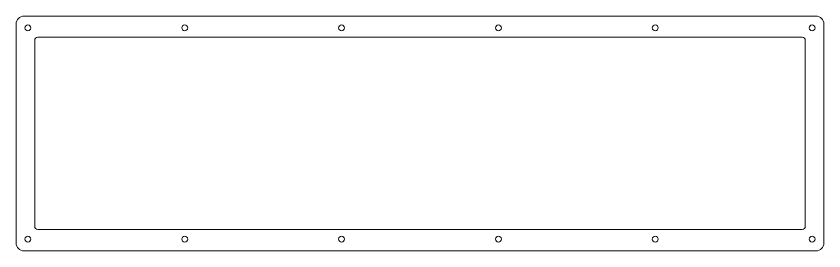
# Model space of a CAD drawing. Header units: inches. Extents: x -33 to 93, y -21 to 51.
# Drawn here: x 52.09 to 93.33, y 8.82 to 20.82 of the extents above; entities that cross this region are included whole.
import ezdxf

# ---------------------------------------------------------------- set-up
doc = ezdxf.new("R2010")
doc.units = ezdxf.units.IN
doc.header["$MEASUREMENT"] = 0
doc.layers.add('Layer 1', color=7, linetype='Continuous')

# ---------------------------------------------------------------- blocks, each defined once
blk = doc.blocks.new('block 66')
at = {"layer": 'Layer 1', "lineweight": 0}
blk.add_open_spline([(52.836, 20.218), (52.836, 20.301), (52.768, 20.368), (52.686, 20.368), (52.603, 20.368), (52.536, 20.301), (52.536, 20.218), (52.536, 20.135), (52.603, 20.068), (52.686, 20.068), (52.768, 20.068), (52.836, 20.135), (52.836, 20.218)], degree=3, knots=[0, 0, 0, 0, 1, 1, 1, 2, 2, 2, 3, 3, 3, 4, 4, 4, 4], dxfattribs=at)
blk = doc.blocks.new('block 65')
at = {"layer": 'Layer 1'}
blk.add_blockref('block 66', (0, 0), dxfattribs=at)
blk = doc.blocks.new('block 68')
at = {"layer": 'Layer 1', "lineweight": 0}
blk.add_open_spline([(60.845, 20.218), (60.845, 20.301), (60.778, 20.368), (60.695, 20.368), (60.612, 20.368), (60.545, 20.301), (60.545, 20.218), (60.545, 20.135), (60.612, 20.068), (60.695, 20.068), (60.778, 20.068), (60.845, 20.135), (60.845, 20.218)], degree=3, knots=[0, 0, 0, 0, 1, 1, 1, 2, 2, 2, 3, 3, 3, 4, 4, 4, 4], dxfattribs=at)
blk = doc.blocks.new('block 67')
at = {"layer": 'Layer 1'}
blk.add_blockref('block 68', (0, 0), dxfattribs=at)
blk = doc.blocks.new('block 70')
at = {"layer": 'Layer 1', "lineweight": 0}
blk.add_open_spline([(68.855, 20.218), (68.855, 20.301), (68.787, 20.368), (68.705, 20.368), (68.622, 20.368), (68.555, 20.301), (68.555, 20.218), (68.555, 20.135), (68.622, 20.068), (68.705, 20.068), (68.787, 20.068), (68.855, 20.135), (68.855, 20.218)], degree=3, knots=[0, 0, 0, 0, 1, 1, 1, 2, 2, 2, 3, 3, 3, 4, 4, 4, 4], dxfattribs=at)
blk = doc.blocks.new('block 69')
at = {"layer": 'Layer 1'}
blk.add_blockref('block 70', (0, 0), dxfattribs=at)
blk = doc.blocks.new('block 72')
at = {"layer": 'Layer 1', "lineweight": 0}
blk.add_open_spline([(76.864, 20.218), (76.864, 20.301), (76.797, 20.368), (76.714, 20.368), (76.631, 20.368), (76.564, 20.301), (76.564, 20.218), (76.564, 20.135), (76.631, 20.068), (76.714, 20.068), (76.797, 20.068), (76.864, 20.135), (76.864, 20.218)], degree=3, knots=[0, 0, 0, 0, 1, 1, 1, 2, 2, 2, 3, 3, 3, 4, 4, 4, 4], dxfattribs=at)
blk = doc.blocks.new('block 71')
at = {"layer": 'Layer 1'}
blk.add_blockref('block 72', (0, 0), dxfattribs=at)
blk = doc.blocks.new('block 74')
at = {"layer": 'Layer 1', "lineweight": 0}
blk.add_open_spline([(84.874, 20.218), (84.874, 20.301), (84.806, 20.368), (84.724, 20.368), (84.641, 20.368), (84.574, 20.301), (84.574, 20.218), (84.574, 20.135), (84.641, 20.068), (84.724, 20.068), (84.806, 20.068), (84.874, 20.135), (84.874, 20.218)], degree=3, knots=[0, 0, 0, 0, 1, 1, 1, 2, 2, 2, 3, 3, 3, 4, 4, 4, 4], dxfattribs=at)
blk = doc.blocks.new('block 73')
at = {"layer": 'Layer 1'}
blk.add_blockref('block 74', (0, 0), dxfattribs=at)
blk = doc.blocks.new('block 76')
at = {"layer": 'Layer 1', "lineweight": 0}
blk.add_open_spline([(92.883, 20.218), (92.883, 20.301), (92.816, 20.368), (92.733, 20.368), (92.65, 20.368), (92.583, 20.301), (92.583, 20.218), (92.583, 20.135), (92.65, 20.068), (92.733, 20.068), (92.816, 20.068), (92.883, 20.135), (92.883, 20.218)], degree=3, knots=[0, 0, 0, 0, 1, 1, 1, 2, 2, 2, 3, 3, 3, 4, 4, 4, 4], dxfattribs=at)
blk = doc.blocks.new('block 75')
at = {"layer": 'Layer 1'}
blk.add_blockref('block 76', (0, 0), dxfattribs=at)
blk = doc.blocks.new('block 78')
at = {"layer": 'Layer 1', "lineweight": 0}
blk.add_open_spline([(92.883, 9.418), (92.883, 9.501), (92.816, 9.568), (92.733, 9.568), (92.65, 9.568), (92.583, 9.501), (92.583, 9.418), (92.583, 9.335), (92.65, 9.268), (92.733, 9.268), (92.816, 9.268), (92.883, 9.335), (92.883, 9.418)], degree=3, knots=[0, 0, 0, 0, 1, 1, 1, 2, 2, 2, 3, 3, 3, 4, 4, 4, 4], dxfattribs=at)
blk = doc.blocks.new('block 77')
at = {"layer": 'Layer 1'}
blk.add_blockref('block 78', (0, 0), dxfattribs=at)
blk = doc.blocks.new('block 80')
at = {"layer": 'Layer 1', "lineweight": 0}
blk.add_open_spline([(84.874, 9.418), (84.874, 9.501), (84.806, 9.568), (84.724, 9.568), (84.641, 9.568), (84.574, 9.501), (84.574, 9.418), (84.574, 9.335), (84.641, 9.268), (84.724, 9.268), (84.806, 9.268), (84.874, 9.335), (84.874, 9.418)], degree=3, knots=[0, 0, 0, 0, 1, 1, 1, 2, 2, 2, 3, 3, 3, 4, 4, 4, 4], dxfattribs=at)
blk = doc.blocks.new('block 79')
at = {"layer": 'Layer 1'}
blk.add_blockref('block 80', (0, 0), dxfattribs=at)
blk = doc.blocks.new('block 82')
at = {"layer": 'Layer 1', "lineweight": 0}
blk.add_open_spline([(76.864, 9.418), (76.864, 9.501), (76.797, 9.568), (76.714, 9.568), (76.631, 9.568), (76.564, 9.501), (76.564, 9.418), (76.564, 9.335), (76.631, 9.268), (76.714, 9.268), (76.797, 9.268), (76.864, 9.335), (76.864, 9.418)], degree=3, knots=[0, 0, 0, 0, 1, 1, 1, 2, 2, 2, 3, 3, 3, 4, 4, 4, 4], dxfattribs=at)
blk = doc.blocks.new('block 81')
at = {"layer": 'Layer 1'}
blk.add_blockref('block 82', (0, 0), dxfattribs=at)
blk = doc.blocks.new('block 84')
at = {"layer": 'Layer 1', "lineweight": 0}
blk.add_open_spline([(68.855, 9.418), (68.855, 9.501), (68.787, 9.568), (68.705, 9.568), (68.622, 9.568), (68.555, 9.501), (68.555, 9.418), (68.555, 9.335), (68.622, 9.268), (68.705, 9.268), (68.787, 9.268), (68.855, 9.335), (68.855, 9.418)], degree=3, knots=[0, 0, 0, 0, 1, 1, 1, 2, 2, 2, 3, 3, 3, 4, 4, 4, 4], dxfattribs=at)
blk = doc.blocks.new('block 83')
at = {"layer": 'Layer 1'}
blk.add_blockref('block 84', (0, 0), dxfattribs=at)
blk = doc.blocks.new('block 86')
at = {"layer": 'Layer 1', "lineweight": 0}
blk.add_open_spline([(60.845, 9.418), (60.845, 9.501), (60.778, 9.568), (60.695, 9.568), (60.612, 9.568), (60.545, 9.501), (60.545, 9.418), (60.545, 9.335), (60.612, 9.268), (60.695, 9.268), (60.778, 9.268), (60.845, 9.335), (60.845, 9.418)], degree=3, knots=[0, 0, 0, 0, 1, 1, 1, 2, 2, 2, 3, 3, 3, 4, 4, 4, 4], dxfattribs=at)
blk = doc.blocks.new('block 85')
at = {"layer": 'Layer 1'}
blk.add_blockref('block 86', (0, 0), dxfattribs=at)
blk = doc.blocks.new('block 88')
at = {"layer": 'Layer 1', "lineweight": 0}
blk.add_open_spline([(52.836, 9.418), (52.836, 9.501), (52.768, 9.568), (52.686, 9.568), (52.603, 9.568), (52.536, 9.501), (52.536, 9.418), (52.536, 9.335), (52.603, 9.268), (52.686, 9.268), (52.768, 9.268), (52.836, 9.335), (52.836, 9.418)], degree=3, knots=[0, 0, 0, 0, 1, 1, 1, 2, 2, 2, 3, 3, 3, 4, 4, 4, 4], dxfattribs=at)
blk = doc.blocks.new('block 87')
at = {"layer": 'Layer 1'}
blk.add_blockref('block 88', (0, 0), dxfattribs=at)
blk = doc.blocks.new('block 90')
at = {"layer": 'Layer 1', "lineweight": 0}
blk.add_open_spline([(52.486, 20.818), (52.265, 20.818), (52.086, 20.639), (52.086, 20.418), (52.086, 20.418), (52.086, 9.218), (52.086, 9.218), (52.086, 8.997), (52.265, 8.818), (52.486, 8.818), (52.486, 8.818), (92.933, 8.818), (92.933, 8.818), (93.154, 8.818), (93.333, 8.997), (93.333, 9.218), (93.333, 9.218), (93.333, 20.418), (93.333, 20.418), (93.333, 20.639), (93.154, 20.818), (92.933, 20.818), (92.933, 20.818), (52.486, 20.818), (52.486, 20.818)], degree=3, knots=[0, 0, 0, 0, 1, 1, 1, 2, 2, 2, 3, 3, 3, 4, 4, 4, 5, 5, 5, 6, 6, 6, 7, 7, 7, 8, 8, 8, 8], dxfattribs=at)
blk = doc.blocks.new('block 91')
at = {"layer": 'Layer 1', "lineweight": 0}
blk.add_open_spline([(92.233, 19.738), (92.316, 19.738), (92.383, 19.671), (92.383, 19.588), (92.383, 19.588), (92.383, 10.068), (92.383, 10.068), (92.383, 9.985), (92.316, 9.918), (92.233, 9.918), (92.233, 9.918), (53.185, 9.918), (53.185, 9.918), (53.103, 9.918), (53.035, 9.985), (53.035, 10.068), (53.035, 10.068), (53.035, 19.588), (53.035, 19.588), (53.035, 19.671), (53.103, 19.738), (53.185, 19.738), (53.185, 19.738), (92.233, 19.738), (92.233, 19.738)], degree=3, knots=[0, 0, 0, 0, 1, 1, 1, 2, 2, 2, 3, 3, 3, 4, 4, 4, 5, 5, 5, 6, 6, 6, 7, 7, 7, 8, 8, 8, 8], dxfattribs=at)
blk = doc.blocks.new('block 89')
at = {"layer": 'Layer 1'}
for name in ['block 90', 'block 91']:
    blk.add_blockref(name, (0, 0), dxfattribs=at)
blk = doc.blocks.new('block 64')
at = {"layer": 'Layer 1'}
for name in ['block 89', 'block 65', 'block 67', 'block 69', 'block 71', 'block 73', 'block 75', 'block 87', 'block 85', 'block 83', 'block 81', 'block 79', 'block 77']:
    blk.add_blockref(name, (0, 0), dxfattribs=at)

msp = doc.modelspace()

# ---------------------------------------------------------------- block references
at = {"layer": 'Layer 1'}
msp.add_blockref('block 64', (0, 0), dxfattribs=at)

doc.saveas('drawing.dxf')
